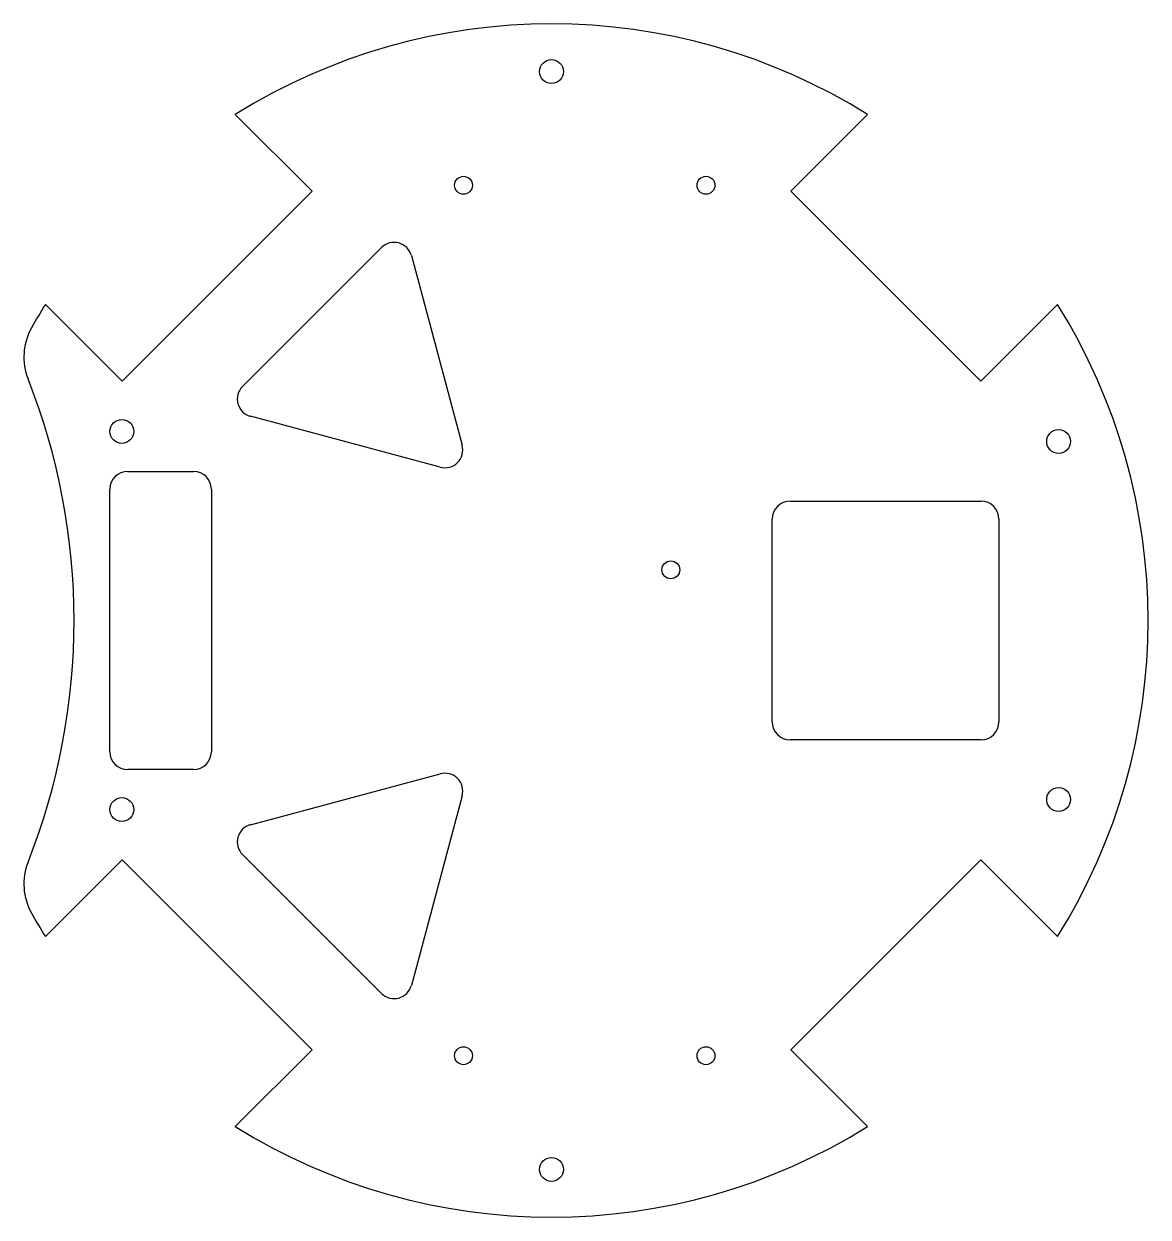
# Model space of a CAD drawing. Header units: millimetres. Extents: x -88 to 100, y -100 to 100.
import ezdxf

# ---------------------------------------------------------------- set-up
doc = ezdxf.new("R2010")
doc.units = ezdxf.units.MM

msp = doc.modelspace()

# ---------------------------------------------------------------- linework, layer by layer
at = {"color": 7, "linetype": 'Continuous', "lineweight": 25}
for p, q in [((-52.99, 84.81), (-40.12, 71.94)), ((40.12, 71.94), (52.99, 84.81)), ((-40.12, 71.94), (-71.94, 40.12)), ((71.94, 40.12), (40.12, 71.94)), ((-51.77, 39.24), (-28.5, 62.51)), ((-23.48, 61.16), (-14.96, 29.37)), ((-71.94, 40.12), (-84.81, 52.99)), ((84.81, 52.99), (71.94, 40.12)), ((-18.64, 25.7), (-50.42, 34.22)), ((-71, 25), (-60, 25)), ((-74, -22), (-74, 22)), ((-57, 22), (-57, -22)), ((40, 20), (72, 20)), ((37, -17), (37, 17)), ((75, 17), (75, -17)), ((72, -20), (40, -20)), ((-60, -25), (-71, -25)), ((-50.42, -34.22), (-18.64, -25.7)), ((-14.96, -29.37), (-23.48, -61.16)), ((-28.5, -62.51), (-51.77, -39.24)), ((-84.81, -52.99), (-71.94, -40.12)), ((-71.94, -40.12), (-40.12, -71.94)), ((40.12, -71.94), (71.94, -40.12)), ((71.94, -40.12), (84.81, -52.99)), ((-40.12, -71.94), (-52.99, -84.81)), ((52.99, -84.81), (40.12, -71.94))]:
    msp.add_line(p, q, dxfattribs=at)
for centre, radius in [((0, 92), 2), ((-14.74, 72.95), 1.5), ((25.9, 72.95), 1.5), ((-72, 31.69), 2), ((85, 30), 2), ((20, 8.5), 1.5), ((85, -30), 2), ((-72, -31.69), 2), ((-14.74, -72.95), 1.5), ((25.9, -72.95), 1.5), ((0, -92), 2)]:
    msp.add_circle(centre, radius, dxfattribs=at)
for centre, radius, start, end in [((0, 0), 100, 58.0029, 121.9971), ((-26.38, 60.38), 3, 15, 135), ((0, 0), 100, 148.0029, 150.6153), ((0, 0), 100, 328.0029, 31.9971), ((-78.42, 44.16), 10, 150.6153, 201.5925), ((-190, 0), 110, 338.4075, 21.5925), ((-49.65, 37.11), 3, 135, 255), ((-17.86, 28.6), 3, 255, 15), ((-71, 22), 3, 90, 180), ((-60, 22), 3, 0, 90), ((72, 17), 3, 0, 90), ((40, 17), 3, 90, 180), ((40, -17), 3, 180, 270), ((72, -17), 3, 270, 0), ((-71, -22), 3, 180, 270), ((-60, -22), 3, 270, 0), ((-17.86, -28.6), 3, 345, 105), ((-49.65, -37.11), 3, 105, 225), ((-78.42, -44.16), 10, 158.4075, 209.3847), ((0, 0), 100, 209.3847, 211.9971), ((-26.38, -60.38), 3, 225, 345), ((0, 0), 100, 238.0029, 301.9971)]:
    msp.add_arc(centre, radius, start, end, dxfattribs=at)

doc.saveas('drawing.dxf')
